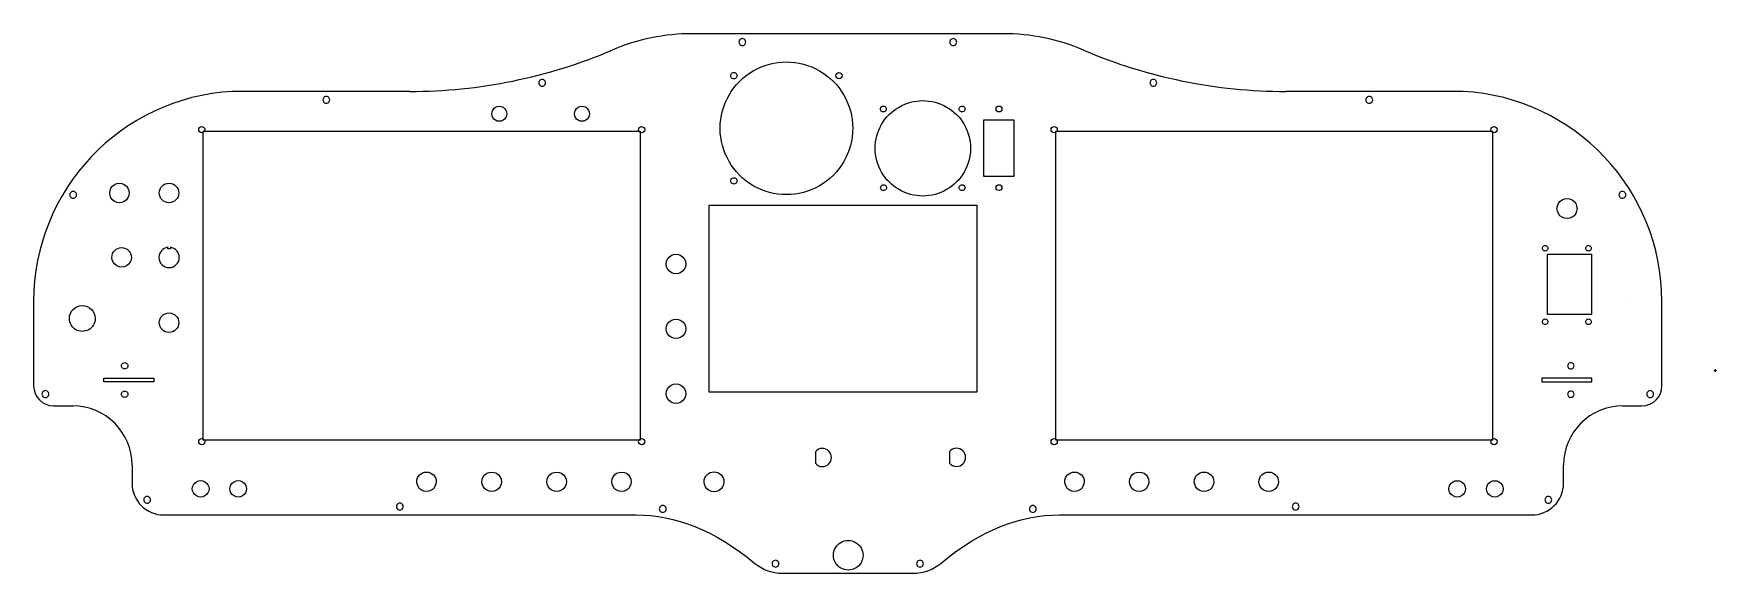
# Model space of a CAD drawing. Extents: x 0 to 1009, y 0 to 323.
import ezdxf

# ---------------------------------------------------------------- set-up
doc = ezdxf.new("R2010")
doc.units = 0
doc.layers.get('0').update_dxf_attribs({"linetype": 'CONTINUOUS'})

msp = doc.modelspace()

# ---------------------------------------------------------------- linework, layer by layer
at = {"color": 7}
for points in [[(581.641283, 323.411786), (395.133179, 323.411786)], [(225.639458, 288.805988), (119.332904, 288.805988)], [(857.441558, 288.805988), (751.135004, 288.805988)], [(100.961693, 265.874287), (100.954734, 265.874287)], [(364.761693, 265.874149), (364.754734, 265.874149)], [(612.174687, 265.874424), (612.167729, 265.874424)], [(875.974687, 265.874287), (875.967729, 265.874287)], [(82.108384, 195.423951), (82.108384, 194.490157), (80.528134, 194.490157), (80.528134, 195.424467)], [(0.119062, 162.945636), (0.119062, 112.446295)], [(976.6554, 112.446295), (976.6554, 162.945636)], [(1007.716795, 121.664592), (1008.510545, 121.664592), (1009.304295, 121.664592)], [(1007.716795, 121.664592), (1008.510545, 121.664592), (1009.304295, 121.664592)], [(1007.716795, 121.664592), (1008.510545, 121.664592), (1009.304295, 121.664592)], [(1007.716795, 121.664592), (1008.510545, 121.664592), (1009.304295, 121.664592)], [(1008.510545, 122.458342), (1008.510545, 121.664592), (1008.510545, 120.870842)], [(1008.510545, 122.458342), (1008.510545, 121.664592), (1008.510545, 120.870842)], [(1008.510545, 122.458342), (1008.510545, 121.664592), (1008.510545, 120.870842)], [(1008.510545, 122.458342), (1008.510545, 121.664592), (1008.510545, 120.870842)], [(12.119054, 100.446295), (23.563368, 100.446295)], [(953.211094, 100.446295), (964.655408, 100.446295)], [(100.961693, 78.974148), (100.954734, 78.974148)], [(364.761693, 78.974011), (364.754734, 78.974011)], [(468.928476, 72.927035), (468.928476, 66.071639)], [(549.377711, 73.039666), (549.377711, 66.184269)], [(612.174687, 78.974286), (612.167729, 78.974286)], [(875.974687, 78.974148), (875.967729, 78.974148)], [(59.131782, 64.877865), (59.131782, 54.080881)], [(917.64268, 54.080881), (917.64268, 64.877865)], [(78.129553, 35.08311), (361.396807, 35.08311)], [(615.377656, 35.08311), (898.644909, 35.08311)], [(449.206766, 0.119084), (527.567697, 0.119084)]]:
    msp.add_lwpolyline(points, dxfattribs=at)
for points in [[(427.18318, 318.411786)], [(553.691282, 318.411786)], [(307.183179, 294.013247)], [(421.997229, 298.239627)], [(484.989227, 298.238627)], [(673.691283, 294.013247)], [(177.689457, 283.805987)], [(803.185015, 283.805987)], [(283.860762, 275.435552)], [(333.464422, 275.435462)], [(511.423233, 278.290031)], [(558.703237, 278.290031)], [(580.834, 278.290255)], [(100.739229, 265.088694)], [(100.850475, 265.144312)], [(100.906091, 265.144312)], [(100.933898, 265.088694)], [(101.87378, 264.958616), (363.847293, 264.958616), (363.847293, 79.885109), (101.87378, 79.885109)], [(102.828701, 265.871855)], [(364.539229, 265.088556)], [(364.650475, 265.144174)], [(364.706091, 265.144174)], [(364.733898, 265.088556)], [(366.628701, 265.871718)], [(491.341209, 266.742074)], [(570.067599, 271.778815), (588.040902, 271.778815), (588.040902, 237.805508), (570.067599, 237.805508)], [(611.952223, 265.088832)], [(612.06347, 265.14445)], [(612.119085, 265.14445)], [(612.146893, 265.088832)], [(613.086539, 264.958883), (875.060181, 264.958883), (875.060181, 79.88536), (613.086539, 79.88536)], [(614.041696, 265.871993)], [(875.752223, 265.088694)], [(875.86347, 265.144312)], [(875.919085, 265.144312)], [(875.946893, 265.088694)], [(877.841696, 265.871855)], [(561.974995, 254.73919)], [(421.997229, 235.24663)], [(25.882415, 226.8977)], [(57.422064, 227.981999)], [(87.169694, 227.981999)], [(511.603229, 231.189631)], [(558.703237, 231.189631)], [(580.834, 231.190258)], [(954.992058, 226.8977)], [(405.286766, 220.702124), (565.775499, 220.702124), (565.775499, 108.741387), (405.286766, 108.741387)], [(925.736884, 218.598649)], [(906.505442, 194.88281)], [(908.285376, 194.841993)], [(934.285371, 194.841993)], [(58.716614, 189.379286)], [(391.226263, 185.425739)], [(908.00727, 191.389882), (934.366237, 191.389882), (934.366237, 155.124915), (908.00727, 155.124915)], [(956.001866, 161.668113), (956.001866, 161.668113), (956.001866, 161.668113), (956.001866, 161.668113), (956.001866, 161.668113), (956.001866, 161.668113)], [(36.99971, 152.782884)], [(87.169694, 150.277788)], [(391.226263, 146.573621)], [(908.285376, 150.841993)], [(934.285371, 150.841993)], [(56.644432, 124.451012)], [(920.12921, 124.451195)], [(42.130345, 116.934634), (72.104152, 116.934634), (72.104152, 114.800825), (42.130345, 114.800825)], [(934.643297, 116.934816), (904.66949, 116.934816), (904.66949, 114.801007), (934.643297, 114.801007)], [(9.219327, 107.496549)], [(56.661842, 107.409464)], [(391.226263, 107.721503)], [(920.1118, 107.409647)], [(971.655145, 107.496549)], [(100.739229, 78.188555)], [(100.850475, 78.244173)], [(100.906091, 78.244173)], [(100.933898, 78.188555)], [(102.828701, 78.971717)], [(364.539229, 78.188418)], [(364.650475, 78.244036)], [(364.706091, 78.244036)], [(364.733898, 78.188418)], [(366.628701, 78.971579)], [(473.141675, 74.934665)], [(553.59091, 75.047295)], [(611.952223, 78.188693)], [(612.06347, 78.244311)], [(612.119085, 78.244311)], [(612.146893, 78.188693)], [(614.041696, 78.971854)], [(875.752223, 78.188555)], [(875.86347, 78.244173)], [(875.919085, 78.244173)], [(875.946893, 78.188555)], [(877.841696, 78.971717)], [(105.328805, 50.725229)], [(127.84607, 50.72544)], [(241.555725, 54.958906)], [(280.673953, 54.958906)], [(319.618212, 54.958906)], [(358.538315, 54.958906)], [(414.119517, 54.975125)], [(630.202083, 54.958906)], [(668.994048, 54.958906)], [(707.932433, 54.958906)], [(746.693944, 54.958906)], [(858.925496, 50.709724)], [(881.442702, 50.709936)], [(70.281641, 44.182977)], [(910.592831, 44.182977)], [(221.813173, 40.083126)], [(379.446806, 38.666944)], [(601.427656, 38.666944)], [(759.061299, 40.083126)], [(497.550097, 10.936896)], [(447.115676, 5.889302)], [(533.758788, 5.889302)]]:
    msp.add_lwpolyline(points, close=True, dxfattribs=at)
for points in [[(395.133179, 323.411786), (378.598549, 323.411786), (362.234406, 320.070693), (347.023137, 313.589083)], [(629.751325, 313.589083), (614.540056, 320.070693), (598.175913, 323.411786), (581.641283, 323.411786)], [(225.639458, 288.805988), (267.357031, 288.805988), (308.644459, 297.235707), (347.023137, 313.589083)], [(424.107812, 320.188201), (423.473352, 319.82172), (423.082724, 319.144484), (423.08318, 318.411786)], [(423.08318, 318.411786), (423.082724, 317.679088), (423.473352, 317.001852), (424.107812, 316.635371)], [(426.158548, 320.188201), (425.524089, 320.554682), (424.742271, 320.554682), (424.107812, 320.188201)], [(424.107812, 316.635371), (424.742271, 316.26889), (425.524089, 316.26889), (426.158548, 316.635371)], [(427.18318, 318.411786), (427.183636, 319.144484), (426.793008, 319.82172), (426.158548, 320.188201)], [(426.158548, 316.635371), (426.793008, 317.001852), (427.183636, 317.679088), (427.18318, 318.411786)], [(550.615914, 320.188201), (549.981455, 319.82172), (549.590827, 319.144484), (549.591283, 318.411786)], [(549.591283, 318.411786), (549.590827, 317.679088), (549.981455, 317.001852), (550.615914, 316.635371)], [(552.666651, 320.188201), (552.032191, 320.554682), (551.250374, 320.554682), (550.615914, 320.188201)], [(550.615914, 316.635371), (551.250374, 316.26889), (552.032191, 316.26889), (552.666651, 316.635371)], [(553.691282, 318.411786), (553.691738, 319.144484), (553.30111, 319.82172), (552.666651, 320.188201)], [(552.666651, 316.635371), (553.30111, 317.001852), (553.691738, 317.679088), (553.691282, 318.411786)], [(629.751325, 313.589083), (668.130004, 297.235707), (709.417432, 288.805988), (751.135004, 288.805988)], [(431.714705, 301.167452), (444.013708, 308.268285), (459.166705, 308.268285), (471.465708, 301.167452)], [(304.107811, 295.789662), (303.473352, 295.423181), (303.082724, 294.745945), (303.08318, 294.013247)], [(303.08318, 294.013247), (303.082724, 293.280549), (303.473352, 292.603313), (304.107811, 292.236832)], [(306.158547, 295.789662), (305.524088, 296.156143), (304.74227, 296.156143), (304.107811, 295.789662)], [(307.183179, 294.013247), (307.183635, 294.745945), (306.793007, 295.423181), (306.158547, 295.789662)], [(306.158547, 292.236832), (306.793007, 292.603313), (307.183635, 293.280549), (307.183179, 294.013247)], [(411.839204, 266.742074), (411.839204, 280.943739), (419.415702, 294.066619), (431.714705, 301.167452)], [(418.189229, 298.239627), (418.189229, 298.919861), (418.552129, 299.548423), (419.141229, 299.888539)], [(419.141229, 296.590715), (418.552129, 296.930832), (418.189229, 297.559393), (418.189229, 298.239627)], [(419.141229, 299.888539), (419.730329, 300.228656), (420.456129, 300.228656), (421.045229, 299.888539)], [(421.045229, 296.590715), (420.456129, 296.250598), (419.730329, 296.250598), (419.141229, 296.590715)], [(421.045229, 299.888539), (421.634329, 299.548423), (421.997229, 298.919861), (421.997229, 298.239627)], [(421.997229, 298.239627), (421.997229, 297.559393), (421.634329, 296.930832), (421.045229, 296.590715)], [(471.465708, 301.167452), (483.764711, 294.066619), (491.341209, 280.943739), (491.341209, 266.742074)], [(481.181227, 298.238627), (481.181227, 299.290177), (482.033677, 300.142627), (483.085227, 300.142627)], [(483.085227, 296.334627), (482.033677, 296.334627), (481.181227, 297.187077), (481.181227, 298.238627)], [(483.085227, 300.142627), (484.136777, 300.142627), (484.989227, 299.290177), (484.989227, 298.238627)], [(484.989227, 298.238627), (484.989227, 297.187077), (484.136777, 296.334627), (483.085227, 296.334627)], [(670.615915, 295.789662), (669.981456, 295.423181), (669.590828, 294.745945), (669.591284, 294.013247)], [(669.591284, 294.013247), (669.590828, 293.280549), (669.981456, 292.603313), (670.615915, 292.236832)], [(672.666652, 295.789662), (672.032192, 296.156143), (671.250374, 296.156143), (670.615915, 295.789662)], [(673.691283, 294.013247), (673.691739, 294.745945), (673.301111, 295.423181), (672.666652, 295.789662)], [(672.666652, 292.236832), (673.301111, 292.603313), (673.691739, 293.280549), (673.691283, 294.013247)], [(119.332904, 288.805988), (52.472794, 285.176772), (0.119062, 229.904171), (0.119062, 162.945634)], [(174.61445, 285.581344), (173.980176, 285.215145), (173.589447, 284.538383), (173.589447, 283.805987)], [(173.589447, 283.805987), (173.589447, 283.073591), (173.980176, 282.396829), (174.61445, 282.030631)], [(176.664455, 285.581344), (176.030181, 285.947542), (175.248723, 285.947542), (174.61445, 285.581344)], [(177.689457, 283.805987), (177.689457, 284.538383), (177.298728, 285.215145), (176.664455, 285.581344)], [(176.664455, 282.030631), (177.298728, 282.396829), (177.689457, 283.073591), (177.689457, 283.805987)], [(304.107811, 292.236832), (304.74227, 291.870351), (305.524088, 291.870351), (306.158547, 292.236832)], [(519.112495, 279.485866), (527.95363, 284.590298), (538.846359, 284.590298), (547.687495, 279.485866)], [(670.615915, 292.236832), (671.250374, 291.870351), (672.032192, 291.870351), (672.666652, 292.236832)], [(800.110008, 285.581344), (799.475734, 285.215145), (799.085005, 284.538383), (799.085005, 283.805987)], [(799.085005, 283.805987), (799.085005, 283.073591), (799.475734, 282.396829), (800.110008, 282.030631)], [(802.160013, 285.581344), (801.525739, 285.947542), (800.744282, 285.947542), (800.110008, 285.581344)], [(803.185015, 283.805987), (803.185015, 284.538383), (802.794286, 285.215145), (802.160013, 285.581344)], [(802.160013, 282.030631), (802.794286, 282.396829), (803.185015, 283.073591), (803.185015, 283.805987)], [(976.6554, 162.945634), (976.6554, 229.904171), (924.301669, 285.176772), (857.441558, 288.805988)], [(174.61445, 282.030631), (175.248723, 281.664433), (176.030181, 281.664433), (176.664455, 282.030631)], [(274.860762, 275.435552), (274.860762, 277.043247), (275.718457, 278.528819), (277.110762, 279.332666)], [(277.110762, 271.538438), (275.718457, 272.342285), (274.860762, 273.827857), (274.860762, 275.435552)], [(277.110762, 279.332666), (278.503067, 280.136514), (280.218457, 280.136514), (281.610762, 279.332666)], [(281.610762, 279.332666), (283.003067, 278.528819), (283.860762, 277.043247), (283.860762, 275.435552)], [(283.860762, 275.435552), (283.860762, 273.827857), (283.003067, 272.342285), (281.610762, 271.538438)], [(324.464422, 275.435462), (324.464422, 277.043157), (325.322117, 278.528729), (326.714422, 279.332576)], [(326.714422, 271.538348), (325.322117, 272.342195), (324.464422, 273.827767), (324.464422, 275.435462)], [(326.714422, 279.332576), (328.106727, 280.136424), (329.822117, 280.136424), (331.214422, 279.332576)], [(331.214422, 279.332576), (332.606727, 278.528729), (333.464422, 277.043157), (333.464422, 275.435462)], [(333.464422, 275.435462), (333.464422, 273.827767), (332.606727, 272.342195), (331.214422, 271.538348)], [(504.824995, 254.73919), (504.824995, 264.948055), (510.271359, 274.381434), (519.112495, 279.485866)], [(507.917233, 278.290031), (507.917233, 278.916174), (508.251353, 279.494755), (508.793733, 279.807827)], [(508.793733, 276.772234), (508.251353, 277.085306), (507.917233, 277.663887), (507.917233, 278.290031)], [(508.793733, 279.807827), (509.336113, 280.120899), (510.004352, 280.120899), (510.546733, 279.807827)], [(510.546733, 276.772234), (510.004352, 276.459163), (509.336113, 276.459163), (508.793733, 276.772234)], [(510.546733, 279.807827), (511.089113, 279.494755), (511.423233, 278.916174), (511.423233, 278.290031)], [(511.423233, 278.290031), (511.423233, 277.663887), (511.089113, 277.085306), (510.546733, 276.772234)], [(547.687495, 279.485866), (556.52863, 274.381434), (561.974995, 264.948055), (561.974995, 254.73919)], [(555.197237, 278.290031), (555.197237, 278.916174), (555.531357, 279.494755), (556.073737, 279.807827)], [(556.073737, 276.772234), (555.531357, 277.085306), (555.197237, 277.663887), (555.197237, 278.290031)], [(556.073737, 279.807827), (556.616117, 280.120899), (557.284357, 280.120899), (557.826737, 279.807827)], [(557.826737, 276.772234), (557.284357, 276.459163), (556.616117, 276.459163), (556.073737, 276.772234)], [(557.826737, 279.807827), (558.369117, 279.494755), (558.703237, 278.916174), (558.703237, 278.290031)], [(558.703237, 278.290031), (558.703237, 277.663887), (558.369117, 277.085306), (557.826737, 276.772234)], [(577.328, 278.290255), (577.328001, 279.25819), (578.112845, 280.042855), (579.081, 280.042855)], [(579.081, 276.537656), (578.112845, 276.537656), (577.328001, 277.322321), (577.328, 278.290255)], [(579.081, 280.042855), (580.049155, 280.042855), (580.834, 279.25819), (580.834, 278.290255)], [(580.834, 278.290255), (580.834, 277.322321), (580.049155, 276.537656), (579.081, 276.537656)], [(800.110008, 282.030631), (800.744282, 281.664433), (801.525739, 281.664433), (802.160013, 282.030631)], [(99.091311, 265.871855), (99.09131, 266.367465), (99.28819, 266.842777), (99.638639, 267.193226)], [(99.63864, 264.550488), (99.288192, 264.900936), (99.091312, 265.376246), (99.091311, 265.871855)], [(99.638639, 267.193226), (99.989087, 267.543675), (100.464398, 267.740555), (100.960008, 267.740554)], [(100.960008, 264.003161), (100.464399, 264.003161), (99.989089, 264.20004), (99.63864, 264.550488)], [(100.960008, 267.740554), (101.455617, 267.740555), (101.930927, 267.543674), (102.281375, 267.193225)], [(102.828701, 265.871855), (102.8287, 264.839804), (101.992058, 264.003161), (100.960008, 264.003161)], [(102.281375, 267.193225), (102.631823, 266.842776), (102.828702, 266.367465), (102.828701, 265.871855)], [(281.610762, 271.538438), (280.218457, 270.73459), (278.503067, 270.73459), (277.110762, 271.538438)], [(331.214422, 271.538348), (329.822117, 270.7345), (328.106727, 270.7345), (326.714422, 271.538348)], [(362.891311, 265.871718), (362.89131, 266.367328), (363.08819, 266.842639), (363.438639, 267.193088)], [(363.43864, 264.55035), (363.088192, 264.900798), (362.891312, 265.376108), (362.891311, 265.871718)], [(363.438639, 267.193088), (363.789087, 267.543538), (364.264398, 267.740418), (364.760008, 267.740417)], [(364.760008, 264.003024), (364.264399, 264.003023), (363.789089, 264.199902), (363.43864, 264.55035)], [(364.760008, 267.740417), (365.255617, 267.740417), (365.730927, 267.543537), (366.081375, 267.193087)], [(366.628701, 265.871718), (366.6287, 264.839666), (365.792058, 264.003024), (364.760008, 264.003024)], [(366.081375, 267.193087), (366.431823, 266.842638), (366.628702, 266.367327), (366.628701, 265.871718)], [(431.714705, 232.316696), (419.415702, 239.417529), (411.839204, 252.540409), (411.839204, 266.742074)], [(491.341209, 266.742074), (491.341209, 252.540409), (483.764711, 239.417529), (471.465708, 232.316696)], [(610.304305, 265.871993), (610.304304, 266.367603), (610.501184, 266.842914), (610.851633, 267.193364)], [(610.851635, 264.550626), (610.501186, 264.901074), (610.304306, 265.376384), (610.304305, 265.871993)], [(610.851633, 267.193364), (611.202081, 267.543813), (611.677392, 267.740693), (612.173002, 267.740692)], [(612.173002, 264.003299), (611.677393, 264.003298), (611.202083, 264.200178), (610.851635, 264.550626)], [(612.173002, 267.740692), (612.668611, 267.740692), (613.143921, 267.543812), (613.494369, 267.193363)], [(614.041696, 265.871993), (614.041695, 264.839941), (613.205052, 264.003299), (612.173002, 264.003299)], [(613.494369, 267.193363), (613.844817, 266.842913), (614.041697, 266.367602), (614.041696, 265.871993)], [(874.104305, 265.871855), (874.104304, 266.367465), (874.301184, 266.842777), (874.651633, 267.193226)], [(874.651635, 264.550488), (874.301186, 264.900936), (874.104306, 265.376246), (874.104305, 265.871855)], [(874.651633, 267.193226), (875.002081, 267.543675), (875.477392, 267.740555), (875.973002, 267.740554)], [(875.973002, 264.003161), (875.477393, 264.003161), (875.002083, 264.20004), (874.651635, 264.550488)], [(875.973002, 267.740554), (876.468611, 267.740554), (876.943921, 267.543674), (877.294369, 267.193225)], [(877.841696, 265.871855), (877.841695, 264.839804), (877.005052, 264.003161), (875.973002, 264.003161)], [(877.294369, 267.193225), (877.644817, 266.842776), (877.841697, 266.367465), (877.841696, 265.871855)], [(519.112495, 229.992514), (510.271359, 235.096946), (504.824995, 244.530326), (504.824995, 254.73919)], [(561.974995, 254.73919), (561.974995, 244.530326), (556.52863, 235.096946), (547.687495, 229.992514)], [(45.718134, 227.981999), (45.718134, 230.072705), (46.833512, 232.004597), (48.644116, 233.04995)], [(48.644116, 233.04995), (50.454721, 234.095303), (52.685477, 234.095303), (54.496082, 233.04995)], [(54.496082, 233.04995), (56.306686, 232.004597), (57.422064, 230.072705), (57.422064, 227.981999)], [(75.465776, 227.981999), (75.465776, 231.213951), (78.085787, 233.833964), (81.317735, 233.833964)], [(81.317735, 233.833964), (84.549683, 233.833964), (87.169694, 231.213951), (87.169694, 227.981999)], [(418.189229, 235.24663), (418.189229, 235.926863), (418.552129, 236.555425), (419.141229, 236.895542)], [(419.141229, 233.597717), (418.552129, 233.937834), (418.189229, 234.566396), (418.189229, 235.24663)], [(419.141229, 236.895542), (419.730329, 237.235659), (420.456129, 237.235659), (421.045229, 236.895542)], [(421.045229, 233.597717), (420.456129, 233.2576), (419.730329, 233.2576), (419.141229, 233.597717)], [(421.045229, 236.895542), (421.634329, 236.555425), (421.997229, 235.926863), (421.997229, 235.24663)], [(421.997229, 235.24663), (421.997229, 234.566396), (421.634329, 233.937834), (421.045229, 233.597717)], [(471.465708, 232.316696), (459.166705, 225.215863), (444.013708, 225.215863), (431.714705, 232.316696)], [(508.097229, 231.189631), (508.097229, 231.815774), (508.431349, 232.394355), (508.973729, 232.707427)], [(508.973729, 232.707427), (509.516109, 233.020499), (510.184349, 233.020499), (510.726729, 232.707427)], [(510.726729, 232.707427), (511.269109, 232.394355), (511.603229, 231.815774), (511.603229, 231.189631)], [(555.197237, 231.189631), (555.197237, 231.815774), (555.531357, 232.394355), (556.073737, 232.707427)], [(556.073737, 232.707427), (556.616117, 233.020499), (557.284357, 233.020499), (557.826737, 232.707427)], [(557.826737, 232.707427), (558.369117, 232.394355), (558.703237, 231.815774), (558.703237, 231.189631)], [(577.328, 231.190258), (577.328001, 232.158192), (578.112845, 232.942857), (579.081, 232.942857)], [(579.081, 232.942857), (580.049155, 232.942857), (580.834, 232.158192), (580.834, 231.190258)], [(22.807407, 228.673056), (22.173134, 228.306858), (21.782405, 227.630096), (21.782405, 226.8977)], [(21.782405, 226.8977), (21.782405, 226.165304), (22.173134, 225.488542), (22.807407, 225.122344)], [(24.857412, 228.673056), (24.223139, 229.039254), (23.441681, 229.039254), (22.807407, 228.673056)], [(22.807407, 225.122344), (23.441681, 224.756146), (24.223139, 224.756146), (24.857412, 225.122344)], [(25.882415, 226.8977), (25.882415, 227.630096), (25.491686, 228.306858), (24.857412, 228.673056)], [(24.857412, 225.122344), (25.491686, 225.488542), (25.882415, 226.165304), (25.882415, 226.8977)], [(48.644116, 222.914049), (46.833512, 223.959402), (45.718134, 225.891294), (45.718134, 227.981999)], [(54.496082, 222.914049), (52.685477, 221.868696), (50.454721, 221.868696), (48.644116, 222.914049)], [(57.422064, 227.981999), (57.422064, 225.891294), (56.306686, 223.959402), (54.496082, 222.914049)], [(81.317735, 222.130034), (78.085787, 222.130034), (75.465776, 224.750048), (75.465776, 227.981999)], [(87.169694, 227.981999), (87.169694, 224.750048), (84.549683, 222.130034), (81.317735, 222.130034)], [(508.973729, 229.671834), (508.431349, 229.984906), (508.097229, 230.563487), (508.097229, 231.189631)], [(510.726729, 229.671834), (510.184349, 229.358763), (509.516109, 229.358763), (508.973729, 229.671834)], [(511.603229, 231.189631), (511.603229, 230.563487), (511.269109, 229.984906), (510.726729, 229.671834)], [(547.687495, 229.992514), (538.846359, 224.888082), (527.95363, 224.888082), (519.112495, 229.992514)], [(556.073737, 229.671834), (555.531357, 229.984906), (555.197237, 230.563487), (555.197237, 231.189631)], [(557.826737, 229.671834), (557.284357, 229.358763), (556.616117, 229.358763), (556.073737, 229.671834)], [(558.703237, 231.189631), (558.703237, 230.563487), (558.369117, 229.984906), (557.826737, 229.671834)], [(579.081, 229.437658), (578.112845, 229.437658), (577.328001, 230.222324), (577.328, 231.190258)], [(580.834, 231.190258), (580.834, 230.222324), (580.049155, 229.437658), (579.081, 229.437658)], [(913.736884, 218.598649), (913.736884, 220.742243), (914.880477, 222.723005), (916.736884, 223.794802)], [(916.736884, 223.794802), (918.59329, 224.866599), (920.880478, 224.866599), (922.736884, 223.794802)], [(922.736884, 223.794802), (924.593291, 222.723005), (925.736884, 220.742243), (925.736884, 218.598649)], [(951.91705, 228.673056), (951.282776, 228.306858), (950.892048, 227.630096), (950.892048, 226.8977)], [(950.892048, 226.8977), (950.892048, 226.165304), (951.282776, 225.488542), (951.91705, 225.122344)], [(953.967055, 228.673056), (953.332781, 229.039254), (952.551324, 229.039254), (951.91705, 228.673056)], [(951.91705, 225.122344), (952.551324, 224.756146), (953.332781, 224.756146), (953.967055, 225.122344)], [(954.992058, 226.8977), (954.992058, 227.630096), (954.601329, 228.306858), (953.967055, 228.673056)], [(953.967055, 225.122344), (954.601329, 225.488542), (954.992058, 226.165304), (954.992058, 226.8977)], [(916.736884, 213.402497), (914.880477, 214.474294), (913.736884, 216.455056), (913.736884, 218.598649)], [(922.736884, 213.402497), (920.880478, 212.3307), (918.59329, 212.3307), (916.736884, 213.402497)], [(925.736884, 218.598649), (925.736884, 216.455056), (924.593291, 214.474294), (922.736884, 213.402497)], [(47.012696, 189.379286), (47.012696, 192.611237), (49.632707, 195.231251), (52.864655, 195.231251)], [(52.864655, 195.231251), (56.096603, 195.231251), (58.716614, 192.611237), (58.716614, 189.379286)], [(80.528134, 195.424467), (77.492139, 195.027982), (75.22089, 192.44165), (75.21993, 189.379876)], [(87.415555, 189.379876), (87.414404, 192.441109), (85.143774, 195.027018), (82.108384, 195.423951)], [(904.964638, 194.841993), (904.964638, 195.435186), (905.281103, 195.983319), (905.794823, 196.279915)], [(905.794823, 193.404072), (905.281103, 193.700668), (904.964638, 194.248801), (904.964638, 194.841993)], [(905.794823, 196.279915), (906.308543, 196.576511), (906.941472, 196.576511), (907.455191, 196.279915)], [(907.455191, 193.404072), (906.941472, 193.107476), (906.308543, 193.107476), (905.794823, 193.404072)], [(907.455191, 196.279915), (907.968911, 195.983319), (908.285376, 195.435186), (908.285376, 194.841993)], [(908.285376, 194.841993), (908.285376, 194.248801), (907.968911, 193.700668), (907.455191, 193.404072)], [(930.964634, 194.841993), (930.964634, 195.435186), (931.281099, 195.983319), (931.794818, 196.279915)], [(931.794818, 193.404072), (931.281099, 193.700668), (930.964634, 194.248801), (930.964634, 194.841993)], [(931.794818, 196.279915), (932.308538, 196.576511), (932.941467, 196.576511), (933.455187, 196.279915)], [(933.455187, 193.404072), (932.941467, 193.107476), (932.308538, 193.107476), (931.794818, 193.404072)], [(933.455187, 196.279915), (933.968907, 195.983319), (934.285371, 195.435186), (934.285371, 194.841993)], [(934.285371, 194.841993), (934.285371, 194.248801), (933.968907, 193.700668), (933.455187, 193.404072)], [(49.938675, 184.311335), (48.128073, 185.356688), (47.012696, 187.28858), (47.012696, 189.379286)], [(55.790634, 184.311335), (53.980032, 183.265982), (51.749278, 183.265982), (49.938675, 184.311335)], [(58.716614, 189.379286), (58.716614, 187.28858), (57.601237, 185.356688), (55.790634, 184.311335)], [(75.21993, 189.379876), (75.219946, 186.012158), (77.950012, 183.282084), (81.31773, 183.282058)], [(81.31773, 183.282058), (84.685458, 183.28207), (87.415539, 186.012148), (87.415555, 189.379876)], [(379.522344, 185.425739), (379.522344, 187.516445), (380.637721, 189.448336), (382.448324, 190.493689)], [(382.448324, 180.357788), (380.637721, 181.403141), (379.522344, 183.335033), (379.522344, 185.425739)], [(382.448324, 190.493689), (384.258926, 191.539042), (386.48968, 191.539042), (388.300283, 190.493689)], [(388.300283, 190.493689), (390.110885, 189.448336), (391.226263, 187.516445), (391.226263, 185.425739)], [(391.226263, 185.425739), (391.226263, 183.335033), (390.110885, 181.403141), (388.300283, 180.357788)], [(388.300283, 180.357788), (386.48968, 179.312435), (384.258926, 179.312435), (382.448324, 180.357788)], [(21.533268, 152.782884), (21.533268, 157.053824), (24.995549, 160.516104), (29.266489, 160.516104)], [(25.399878, 146.085718), (23.007211, 147.467125), (21.533268, 150.02007), (21.533268, 152.782884)], [(29.266489, 160.516104), (33.537429, 160.516104), (36.999709, 157.053824), (36.99971, 152.782884)], [(36.99971, 152.782884), (36.99971, 150.02007), (35.525766, 147.467125), (33.133099, 146.085718)], [(75.465776, 150.277788), (75.465776, 153.509739), (78.085787, 156.129753), (81.317735, 156.129753)], [(81.317735, 156.129753), (84.549683, 156.129753), (87.169694, 153.509739), (87.169694, 150.277788)], [(379.522344, 146.573621), (379.522344, 148.664327), (380.637721, 150.596219), (382.448324, 151.641572)], [(382.448324, 151.641572), (384.258926, 152.686924), (386.48968, 152.686924), (388.300283, 151.641572)], [(388.300283, 151.641572), (390.110885, 150.596219), (391.226263, 148.664327), (391.226263, 146.573621)], [(904.964638, 150.841993), (904.964638, 151.435186), (905.281103, 151.983318), (905.794823, 152.279915)], [(905.794823, 152.279915), (906.308543, 152.576511), (906.941472, 152.576511), (907.455191, 152.279915)], [(907.455191, 152.279915), (907.968911, 151.983318), (908.285376, 151.435186), (908.285376, 150.841993)], [(930.964634, 150.841993), (930.964634, 151.435186), (931.281099, 151.983318), (931.794818, 152.279915)], [(931.794818, 152.279915), (932.308538, 152.576511), (932.941467, 152.576511), (933.455187, 152.279915)], [(933.455187, 152.279915), (933.968907, 151.983318), (934.285371, 151.435186), (934.285371, 150.841993)], [(33.133099, 146.085718), (30.740432, 144.704311), (27.792545, 144.704311), (25.399878, 146.085718)], [(81.317735, 144.425823), (78.085787, 144.425823), (75.465776, 147.045837), (75.465776, 150.277788)], [(87.169694, 150.277788), (87.169694, 147.045837), (84.549683, 144.425823), (81.317735, 144.425823)], [(382.448324, 141.50567), (380.637721, 142.551023), (379.522344, 144.482915), (379.522344, 146.573621)], [(388.300283, 141.50567), (386.48968, 140.460318), (384.258926, 140.460318), (382.448324, 141.50567)], [(391.226263, 146.573621), (391.226263, 144.482915), (390.110885, 142.551023), (388.300283, 141.50567)], [(905.794823, 149.404072), (905.281103, 149.700668), (904.964638, 150.2488), (904.964638, 150.841993)], [(907.455191, 149.404072), (906.941472, 149.107475), (906.308543, 149.107475), (905.794823, 149.404072)], [(908.285376, 150.841993), (908.285376, 150.2488), (907.968911, 149.700668), (907.455191, 149.404072)], [(931.794818, 149.404072), (931.281099, 149.700668), (930.964634, 150.2488), (930.964634, 150.841993)], [(933.455187, 149.404072), (932.941467, 149.107475), (932.308538, 149.107475), (931.794818, 149.404072)], [(934.285371, 150.841993), (934.285371, 150.2488), (933.968907, 149.700668), (933.455187, 149.404072)], [(52.804432, 124.451012), (52.804432, 125.136962), (53.170382, 125.770806), (53.764432, 126.113781)], [(53.764432, 122.788243), (53.170382, 123.131218), (52.804432, 123.765062), (52.804432, 124.451012)], [(53.764432, 126.113781), (54.358482, 126.456756), (55.090382, 126.456756), (55.684432, 126.113781)], [(55.684432, 122.788243), (55.090382, 122.445268), (54.358482, 122.445268), (53.764432, 122.788243)], [(55.684432, 126.113781), (56.278482, 125.770806), (56.644432, 125.136962), (56.644432, 124.451012)], [(56.644432, 124.451012), (56.644432, 123.765062), (56.278482, 123.131218), (55.684432, 122.788243)], [(921.08921, 126.113963), (920.49516, 125.770988), (920.12921, 125.137145), (920.12921, 124.451195)], [(920.12921, 124.451195), (920.12921, 123.765245), (920.49516, 123.131401), (921.08921, 122.788426)], [(923.00921, 126.113963), (922.41516, 126.456938), (921.68326, 126.456938), (921.08921, 126.113963)], [(921.08921, 122.788426), (921.68326, 122.445451), (922.41516, 122.445451), (923.00921, 122.788426)], [(923.96921, 124.451195), (923.96921, 125.137145), (923.60326, 125.770988), (923.00921, 126.113963)], [(923.00921, 122.788426), (923.60326, 123.131401), (923.96921, 123.765245), (923.96921, 124.451195)], [(0.119062, 112.446295), (0.119063, 105.818881), (5.491641, 100.446299), (12.119054, 100.446295)], [(379.522344, 107.721503), (379.522344, 109.812209), (380.637721, 111.744101), (382.448324, 112.789454)], [(382.448324, 112.789454), (384.258926, 113.834807), (386.48968, 113.834807), (388.300283, 112.789454)], [(388.300283, 112.789454), (390.110885, 111.744101), (391.226263, 109.812209), (391.226263, 107.721503)], [(964.655408, 100.446295), (971.282822, 100.446299), (976.6554, 105.818881), (976.6554, 112.446295)], [(6.14432, 109.271905), (5.510046, 108.905707), (5.119317, 108.228945), (5.119317, 107.496549)], [(5.119317, 107.496549), (5.119317, 106.764153), (5.510046, 106.087391), (6.144319, 105.721193)], [(6.144319, 105.721193), (6.778593, 105.354994), (7.560051, 105.354994), (8.194325, 105.721193)], [(8.194324, 109.271905), (7.560051, 109.638104), (6.778593, 109.638104), (6.14432, 109.271905)], [(9.219327, 107.496549), (9.219327, 108.228945), (8.828598, 108.905707), (8.194324, 109.271905)], [(8.194325, 105.721193), (8.828598, 106.087391), (9.219327, 106.764153), (9.219327, 107.496549)], [(52.821842, 107.409464), (52.821842, 108.095414), (53.187792, 108.729258), (53.781842, 109.072233)], [(53.781842, 105.746695), (53.187792, 106.08967), (52.821842, 106.723514), (52.821842, 107.409464)], [(53.781842, 109.072233), (54.375892, 109.415208), (55.107792, 109.415208), (55.701842, 109.072233)], [(55.701842, 105.746695), (55.107792, 105.40372), (54.375892, 105.40372), (53.781842, 105.746695)], [(55.701842, 109.072233), (56.295892, 108.729258), (56.661842, 108.095414), (56.661842, 107.409464)], [(56.661842, 107.409464), (56.661842, 106.723514), (56.295892, 106.08967), (55.701842, 105.746695)], [(382.448324, 102.653553), (380.637721, 103.698906), (379.522344, 105.630797), (379.522344, 107.721503)], [(388.300283, 102.653553), (386.48968, 101.6082), (384.258926, 101.6082), (382.448324, 102.653553)], [(391.226263, 107.721503), (391.226263, 105.630797), (390.110885, 103.698906), (388.300283, 102.653553)], [(921.0718, 109.072416), (920.47775, 108.729441), (920.1118, 108.095597), (920.1118, 107.409647)], [(920.1118, 107.409647), (920.1118, 106.723697), (920.47775, 106.089853), (921.0718, 105.746878)], [(922.9918, 109.072416), (922.39775, 109.41539), (921.66585, 109.41539), (921.0718, 109.072416)], [(921.0718, 105.746878), (921.66585, 105.403903), (922.39775, 105.403903), (922.9918, 105.746878)], [(923.9518, 107.409647), (923.9518, 108.095597), (923.58585, 108.729441), (922.9918, 109.072416)], [(922.9918, 105.746878), (923.58585, 106.089853), (923.9518, 106.723697), (923.9518, 107.409647)], [(968.580138, 109.271905), (967.945864, 108.905707), (967.555136, 108.228945), (967.555136, 107.496549)], [(967.555136, 107.496549), (967.555136, 106.764153), (967.945864, 106.087391), (968.580138, 105.721193)], [(970.630143, 109.271905), (969.995869, 109.638104), (969.214412, 109.638104), (968.580138, 109.271905)], [(968.580138, 105.721193), (969.214412, 105.354995), (969.995869, 105.354995), (970.630143, 105.721193)], [(971.655145, 107.496549), (971.655145, 108.228945), (971.264417, 108.905707), (970.630143, 109.271905)], [(970.630143, 105.721193), (971.264417, 106.087391), (971.655145, 106.764153), (971.655145, 107.496549)], [(59.131782, 64.877865), (59.131785, 84.521762), (43.207265, 100.446289), (23.563368, 100.446295)], [(953.211094, 100.446295), (933.567198, 100.446289), (917.642677, 84.521762), (917.64268, 64.877865)], [(99.638639, 80.293087), (99.989087, 80.643537), (100.464398, 80.840417), (100.960008, 80.840416)], [(100.960008, 80.840416), (101.455617, 80.840416), (101.930927, 80.643536), (102.281375, 80.293087)], [(363.438639, 80.29295), (363.789087, 80.643399), (364.264398, 80.840279), (364.760008, 80.840278)], [(364.760008, 80.840278), (365.255617, 80.840278), (365.730927, 80.643398), (366.081375, 80.292949)], [(610.851633, 80.293225), (611.202081, 80.643674), (611.677392, 80.840554), (612.173002, 80.840554)], [(612.173002, 80.840554), (612.668611, 80.840554), (613.143921, 80.643673), (613.494369, 80.293224)], [(874.651633, 80.293087), (875.002081, 80.643537), (875.477392, 80.840417), (875.973002, 80.840416)], [(875.973002, 80.840416), (876.468611, 80.840416), (876.943921, 80.643536), (877.294369, 80.293086)], [(99.091311, 78.971717), (99.09131, 79.467327), (99.28819, 79.942638), (99.638639, 80.293087)], [(99.63864, 77.65035), (99.288192, 78.000798), (99.091312, 78.476108), (99.091311, 78.971717)], [(100.960008, 77.103023), (100.464399, 77.103022), (99.989089, 77.299901), (99.63864, 77.65035)], [(102.828701, 78.971717), (102.8287, 77.939665), (101.992058, 77.103023), (100.960008, 77.103023)], [(102.281375, 80.293087), (102.631823, 79.942637), (102.828702, 79.467326), (102.828701, 78.971717)], [(362.891311, 78.971579), (362.89131, 79.467189), (363.08819, 79.942501), (363.438639, 80.29295)], [(363.43864, 77.650212), (363.088192, 78.00066), (362.891312, 78.47597), (362.891311, 78.971579)], [(364.760008, 77.102885), (364.264399, 77.102884), (363.789089, 77.299764), (363.43864, 77.650212)], [(366.628701, 78.971579), (366.6287, 77.939528), (365.792058, 77.102885), (364.760008, 77.102885)], [(366.081375, 80.292949), (366.431823, 79.9425), (366.628702, 79.467189), (366.628701, 78.971579)], [(473.141675, 74.934665), (471.506791, 74.933242), (469.959412, 74.1959), (468.928476, 72.927035)], [(476.984714, 73.342893), (475.96548, 74.362128), (474.58309, 74.934709), (473.141675, 74.934665)], [(478.576481, 69.499853), (478.576527, 70.941268), (478.003947, 72.323659), (476.984714, 73.342893)], [(553.59091, 75.047295), (551.956026, 75.045872), (550.408647, 74.308531), (549.377711, 73.039666)], [(557.433949, 73.455524), (556.414715, 74.474758), (555.032324, 75.047339), (553.59091, 75.047295)], [(559.025716, 69.612484), (559.025761, 71.053898), (558.453182, 72.436289), (557.433949, 73.455524)], [(610.304305, 78.971854), (610.304304, 79.467464), (610.501184, 79.942776), (610.851633, 80.293225)], [(610.851635, 77.650487), (610.501186, 78.000935), (610.304306, 78.476245), (610.304305, 78.971854)], [(612.173002, 77.10316), (611.677393, 77.10316), (611.202083, 77.300039), (610.851635, 77.650487)], [(614.041696, 78.971854), (614.041695, 77.939803), (613.205052, 77.10316), (612.173002, 77.10316)], [(613.494369, 80.293224), (613.844817, 79.942775), (614.041697, 79.467464), (614.041696, 78.971854)], [(874.104305, 78.971717), (874.104304, 79.467327), (874.301184, 79.942638), (874.651633, 80.293087)], [(874.651635, 77.650349), (874.301186, 78.000798), (874.104306, 78.476108), (874.104305, 78.971717)], [(875.973002, 77.103023), (875.477393, 77.103022), (875.002083, 77.299901), (874.651635, 77.650349)], [(877.841696, 78.971717), (877.841695, 77.939665), (877.005052, 77.103023), (875.973002, 77.103023)], [(877.294369, 80.293086), (877.644817, 79.942637), (877.841697, 79.467326), (877.841696, 78.971717)], [(229.851807, 54.958906), (229.851807, 58.190857), (232.471819, 60.810871), (235.703766, 60.810871)], [(235.703766, 60.810871), (238.935714, 60.810871), (241.555725, 58.190857), (241.555725, 54.958906)], [(271.896014, 60.026857), (273.706617, 61.07221), (275.937371, 61.07221), (277.747974, 60.026857)], [(310.840273, 60.026857), (312.650876, 61.07221), (314.88163, 61.07221), (316.692233, 60.026857)], [(349.760376, 60.026857), (351.570978, 61.07221), (353.801733, 61.07221), (355.612335, 60.026857)], [(402.213517, 54.975125), (402.213518, 58.262876), (404.878766, 60.928124), (408.166517, 60.928124)], [(408.166517, 60.928124), (411.454268, 60.928124), (414.119517, 58.262876), (414.119517, 54.975125)], [(468.928476, 66.071639), (469.959715, 64.803354), (471.50705, 64.066604), (473.141675, 64.06556)], [(473.141675, 64.06556), (476.143073, 64.065468), (478.576289, 66.498455), (478.576481, 69.499853)], [(549.377711, 66.184269), (550.40895, 64.915984), (551.956285, 64.179234), (553.59091, 64.178191)], [(553.59091, 64.178191), (556.592308, 64.178099), (559.025524, 66.611085), (559.025716, 69.612484)], [(618.498165, 54.958906), (618.498165, 58.190857), (621.118176, 60.810871), (624.350124, 60.810871)], [(624.350124, 60.810871), (627.582071, 60.810871), (630.202083, 58.190857), (630.202083, 54.958906)], [(660.216109, 60.026857), (662.026712, 61.07221), (664.257466, 61.07221), (666.068068, 60.026857)], [(696.228515, 54.958906), (696.228515, 58.190857), (698.848526, 60.810871), (702.080474, 60.810871)], [(702.080474, 60.810871), (705.312421, 60.810871), (707.932433, 58.190857), (707.932433, 54.958906)], [(734.990026, 54.958906), (734.990026, 58.190857), (737.610038, 60.810871), (740.841985, 60.810871)], [(740.841985, 60.810871), (744.073933, 60.810871), (746.693944, 58.190857), (746.693944, 54.958906)], [(59.131782, 54.080881), (59.131779, 49.042358), (61.133323, 44.210198), (64.696097, 40.647425)], [(95.269462, 50.725229), (95.269462, 52.47583), (96.228112, 54.093453), (97.784298, 54.968753)], [(97.784298, 46.481704), (96.228112, 47.357005), (95.269462, 48.974627), (95.269462, 50.725229)], [(97.784298, 54.968753), (99.340484, 55.844054), (101.257784, 55.844054), (102.81397, 54.968753)], [(102.81397, 54.968753), (104.370155, 54.093453), (105.328805, 52.47583), (105.328805, 50.725229)], [(105.328805, 50.725229), (105.328805, 48.974627), (104.370155, 47.357005), (102.81397, 46.481704)], [(117.786726, 50.72544), (117.786726, 52.476042), (118.745376, 54.093664), (120.301562, 54.968965)], [(120.301562, 46.481916), (118.745376, 47.357216), (117.786726, 48.974839), (117.786726, 50.72544)], [(120.301562, 54.968965), (121.857748, 55.844266), (123.775048, 55.844266), (125.331234, 54.968965)], [(125.331234, 54.968965), (126.887419, 54.093664), (127.84607, 52.476042), (127.84607, 50.72544)], [(127.84607, 50.72544), (127.84607, 48.974839), (126.887419, 47.357216), (125.331234, 46.481916)], [(232.777787, 49.890955), (230.967184, 50.936308), (229.851807, 52.8682), (229.851807, 54.958906)], [(241.555725, 54.958906), (241.555725, 52.8682), (240.440348, 50.936308), (238.629746, 49.890955)], [(268.970035, 54.958906), (268.970035, 57.049612), (270.085412, 58.981504), (271.896014, 60.026857)], [(271.896014, 49.890955), (270.085412, 50.936308), (268.970035, 52.8682), (268.970035, 54.958906)], [(277.747974, 60.026857), (279.558576, 58.981504), (280.673953, 57.049612), (280.673953, 54.958906)], [(280.673953, 54.958906), (280.673953, 52.8682), (279.558576, 50.936308), (277.747974, 49.890955)], [(307.914294, 54.958906), (307.914294, 57.049612), (309.029671, 58.981504), (310.840273, 60.026857)], [(310.840273, 49.890955), (309.029671, 50.936308), (307.914294, 52.8682), (307.914294, 54.958906)], [(316.692233, 60.026857), (318.502835, 58.981504), (319.618212, 57.049612), (319.618212, 54.958906)], [(319.618212, 54.958906), (319.618212, 52.8682), (318.502835, 50.936308), (316.692233, 49.890955)], [(346.834396, 54.958906), (346.834396, 57.049612), (347.949773, 58.981504), (349.760376, 60.026857)], [(349.760376, 49.890955), (347.949773, 50.936308), (346.834396, 52.8682), (346.834396, 54.958906)], [(355.612335, 60.026857), (357.422937, 58.981504), (358.538315, 57.049612), (358.538315, 54.958906)], [(358.538315, 54.958906), (358.538315, 52.8682), (357.422937, 50.936308), (355.612335, 49.890955)], [(405.190017, 49.819676), (403.348153, 50.883077), (402.213517, 52.848323), (402.213517, 54.975125)], [(414.119517, 54.975125), (414.119517, 52.848323), (412.984882, 50.883077), (411.143017, 49.819676)], [(621.424144, 49.890955), (619.613542, 50.936308), (618.498165, 52.8682), (618.498165, 54.958906)], [(630.202083, 54.958906), (630.202083, 52.8682), (629.086706, 50.936308), (627.276104, 49.890955)], [(657.29013, 54.958906), (657.29013, 57.049612), (658.405507, 58.981504), (660.216109, 60.026857)], [(660.216109, 49.890955), (658.405507, 50.936308), (657.29013, 52.8682), (657.29013, 54.958906)], [(666.068068, 60.026857), (667.878671, 58.981504), (668.994048, 57.049612), (668.994048, 54.958906)], [(668.994048, 54.958906), (668.994048, 52.8682), (667.878671, 50.936308), (666.068068, 49.890955)], [(699.154494, 49.890955), (697.343892, 50.936308), (696.228515, 52.8682), (696.228515, 54.958906)], [(707.932433, 54.958906), (707.932433, 52.8682), (706.817056, 50.936308), (705.006454, 49.890955)], [(737.916006, 49.890955), (736.105403, 50.936308), (734.990026, 52.8682), (734.990026, 54.958906)], [(746.693944, 54.958906), (746.693944, 52.8682), (745.578567, 50.936308), (743.767965, 49.890955)], [(848.866152, 50.709724), (848.866152, 52.460326), (849.824802, 54.077948), (851.380988, 54.953249)], [(851.380988, 46.466199), (849.824802, 47.3415), (848.866152, 48.959123), (848.866152, 50.709724)], [(851.380988, 54.953249), (852.937174, 55.82855), (854.854474, 55.82855), (856.41066, 54.953249)], [(856.41066, 54.953249), (857.966846, 54.077948), (858.925496, 52.460326), (858.925496, 50.709724)], [(858.925496, 50.709724), (858.925496, 48.959123), (857.966846, 47.3415), (856.41066, 46.466199)], [(871.383358, 50.709936), (871.383358, 52.460537), (872.342008, 54.07816), (873.898194, 54.953461)], [(873.898194, 46.466411), (872.342008, 47.341712), (871.383358, 48.959334), (871.383358, 50.709936)], [(873.898194, 54.953461), (875.45438, 55.828761), (877.37168, 55.828761), (878.927866, 54.953461)], [(878.927866, 54.953461), (880.484052, 54.07816), (881.442702, 52.460537), (881.442702, 50.709936)], [(881.442702, 50.709936), (881.442702, 48.959334), (880.484052, 47.341712), (878.927866, 46.466411)], [(912.078366, 40.647425), (915.64114, 44.210198), (917.642684, 49.042358), (917.64268, 54.080881)], [(64.696097, 40.647425), (68.258871, 37.084651), (73.09103, 35.083106), (78.129553, 35.08311)], [(67.206634, 45.958334), (66.57236, 45.592135), (66.181631, 44.915373), (66.181631, 44.182977)], [(66.181631, 44.182977), (66.181631, 43.450581), (66.57236, 42.773819), (67.206634, 42.407621)], [(69.256639, 45.958334), (68.622365, 46.324532), (67.840908, 46.324532), (67.206634, 45.958334)], [(67.206634, 42.407621), (67.840908, 42.041423), (68.622365, 42.041423), (69.256639, 42.407621)], [(70.281641, 44.182977), (70.281641, 44.915373), (69.890913, 45.592135), (69.256639, 45.958334)], [(69.256639, 42.407621), (69.890913, 42.773819), (70.281641, 43.450581), (70.281641, 44.182977)], [(102.81397, 46.481704), (101.257784, 45.606403), (99.340484, 45.606403), (97.784298, 46.481704)], [(125.331234, 46.481916), (123.775048, 45.606615), (121.857748, 45.606615), (120.301562, 46.481916)], [(218.738166, 41.858482), (218.103892, 41.492284), (217.713163, 40.815522), (217.713163, 40.083126)], [(220.78817, 41.858482), (220.153897, 42.224681), (219.372439, 42.224681), (218.738166, 41.858482)], [(221.813173, 40.083126), (221.813173, 40.815522), (221.422444, 41.492284), (220.78817, 41.858482)], [(238.629746, 49.890955), (236.819143, 48.845603), (234.588389, 48.845603), (232.777787, 49.890955)], [(277.747974, 49.890955), (275.937371, 48.845603), (273.706617, 48.845603), (271.896014, 49.890955)], [(316.692233, 49.890955), (314.88163, 48.845603), (312.650876, 48.845603), (310.840273, 49.890955)], [(355.612335, 49.890955), (353.801733, 48.845603), (351.570978, 48.845603), (349.760376, 49.890955)], [(376.371438, 40.443359), (375.736979, 40.076878), (375.346351, 39.399642), (375.346807, 38.666944)], [(378.422174, 40.443359), (377.787715, 40.80984), (377.005897, 40.80984), (376.371438, 40.443359)], [(379.446806, 38.666944), (379.447262, 39.399642), (379.056634, 40.076878), (378.422174, 40.443359)], [(411.143017, 49.819676), (409.301152, 48.756275), (407.031882, 48.756275), (405.190017, 49.819676)], [(598.352288, 40.443359), (597.717829, 40.076878), (597.327201, 39.399642), (597.327657, 38.666944)], [(600.403024, 40.443359), (599.768565, 40.80984), (598.986747, 40.80984), (598.352288, 40.443359)], [(601.427656, 38.666944), (601.428112, 39.399642), (601.037484, 40.076878), (600.403024, 40.443359)], [(627.276104, 49.890955), (625.465501, 48.845603), (623.234747, 48.845603), (621.424144, 49.890955)], [(666.068068, 49.890955), (664.257466, 48.845603), (662.026712, 48.845603), (660.216109, 49.890955)], [(705.006454, 49.890955), (703.195851, 48.845603), (700.965097, 48.845603), (699.154494, 49.890955)], [(743.767965, 49.890955), (741.957362, 48.845603), (739.726608, 48.845603), (737.916006, 49.890955)], [(755.986292, 41.858482), (755.352018, 41.492284), (754.96129, 40.815522), (754.96129, 40.083126)], [(758.036297, 41.858482), (757.402023, 42.224681), (756.620566, 42.224681), (755.986292, 41.858482)], [(759.061299, 40.083126), (759.061299, 40.815522), (758.670571, 41.492284), (758.036297, 41.858482)], [(856.41066, 46.466199), (854.854474, 45.590899), (852.937174, 45.590899), (851.380988, 46.466199)], [(878.927866, 46.466411), (877.37168, 45.59111), (875.45438, 45.59111), (873.898194, 46.466411)], [(898.644909, 35.08311), (903.683432, 35.083106), (908.515592, 37.084651), (912.078366, 40.647425)], [(907.517824, 45.958334), (906.88355, 45.592135), (906.492821, 44.915373), (906.492821, 44.182977)], [(906.492821, 44.182977), (906.492821, 43.450581), (906.88355, 42.773819), (907.517824, 42.407621)], [(909.567829, 45.958334), (908.933555, 46.324532), (908.152097, 46.324532), (907.517824, 45.958334)], [(907.517824, 42.407621), (908.152097, 42.041423), (908.933555, 42.041423), (909.567829, 42.407621)], [(910.592831, 44.182977), (910.592831, 44.915373), (910.202102, 45.592135), (909.567829, 45.958334)], [(909.567829, 42.407621), (910.202102, 42.773819), (910.592831, 43.450581), (910.592831, 44.182977)], [(217.713163, 40.083126), (217.713163, 39.35073), (218.103892, 38.673968), (218.738166, 38.30777)], [(218.738166, 38.30777), (219.372439, 37.941572), (220.153897, 37.941572), (220.78817, 38.30777)], [(220.78817, 38.30777), (221.422444, 38.673968), (221.813173, 39.35073), (221.813173, 40.083126)], [(361.396807, 35.08311), (385.203536, 35.08311), (408.108388, 26.275898), (432.657517, 6.056863)], [(375.346807, 38.666944), (375.346351, 37.934246), (375.736979, 37.25701), (376.371438, 36.890529)], [(376.371438, 36.890529), (377.005897, 36.524048), (377.787715, 36.524048), (378.422174, 36.890529)], [(378.422174, 36.890529), (379.056634, 37.25701), (379.447262, 37.934246), (379.446806, 38.666944)], [(544.116945, 6.056863), (568.666074, 26.275898), (591.570927, 35.08311), (615.377656, 35.08311)], [(597.327657, 38.666944), (597.327201, 37.934246), (597.717829, 37.25701), (598.352288, 36.890529)], [(598.352288, 36.890529), (598.986747, 36.524048), (599.768565, 36.524048), (600.403024, 36.890529)], [(600.403024, 36.890529), (601.037484, 37.25701), (601.428112, 37.934246), (601.427656, 38.666944)], [(754.96129, 40.083126), (754.96129, 39.35073), (755.352018, 38.673968), (755.986292, 38.30777)], [(755.986292, 38.30777), (756.620566, 37.941572), (757.402023, 37.941572), (758.036297, 38.30777)], [(758.036297, 38.30777), (758.670571, 38.673968), (759.061299, 39.35073), (759.061299, 40.083126)], [(484.201959, 18.643447), (486.955245, 20.233057), (490.347432, 20.233057), (493.100717, 18.643447)], [(479.75258, 10.936896), (479.75258, 14.116116), (481.448674, 17.053837), (484.201959, 18.643447)], [(484.201959, 3.230345), (481.448674, 4.819955), (479.75258, 7.757676), (479.75258, 10.936896)], [(493.100717, 18.643447), (495.854003, 17.053837), (497.550097, 14.116116), (497.550097, 10.936896)], [(497.550097, 10.936896), (497.550097, 7.757676), (495.854003, 4.819955), (493.100717, 3.230345)], [(432.657517, 6.056863), (437.318325, 2.218148), (443.168648, 0.119084), (449.206766, 0.119084)], [(444.040675, 7.664655), (443.406402, 7.298458), (443.015674, 6.621697), (443.015674, 5.889302)], [(443.015674, 5.889302), (443.015674, 5.156907), (443.406402, 4.480147), (444.040675, 4.113949)], [(446.090676, 7.664655), (445.456403, 8.030852), (444.674947, 8.030852), (444.040675, 7.664655)], [(444.040675, 4.113949), (444.674947, 3.747752), (445.456403, 3.747752), (446.090676, 4.113949)], [(447.115676, 5.889302), (447.115676, 6.621697), (446.724948, 7.298458), (446.090676, 7.664655)], [(446.090676, 4.113949), (446.724948, 4.480147), (447.115676, 5.156907), (447.115676, 5.889302)], [(493.100717, 3.230345), (490.347432, 1.640735), (486.955245, 1.640735), (484.201959, 3.230345)], [(527.567697, 0.119084), (533.605815, 0.119084), (539.456137, 2.218148), (544.116945, 6.056863)], [(530.683787, 7.664655), (530.049514, 7.298458), (529.658786, 6.621697), (529.658786, 5.889302)], [(529.658786, 5.889302), (529.658786, 5.156907), (530.049514, 4.480147), (530.683787, 4.113949)], [(532.733788, 7.664655), (532.099515, 8.030852), (531.318059, 8.030852), (530.683787, 7.664655)], [(530.683787, 4.113949), (531.318059, 3.747752), (532.099515, 3.747752), (532.733788, 4.113949)], [(533.758788, 5.889302), (533.758788, 6.621697), (533.36806, 7.298458), (532.733788, 7.664655)], [(532.733788, 4.113949), (533.36806, 4.480147), (533.758788, 5.156907), (533.758788, 5.889302)]]:
    msp.add_open_spline(points, degree=3, dxfattribs=at)

doc.saveas('drawing.dxf')
